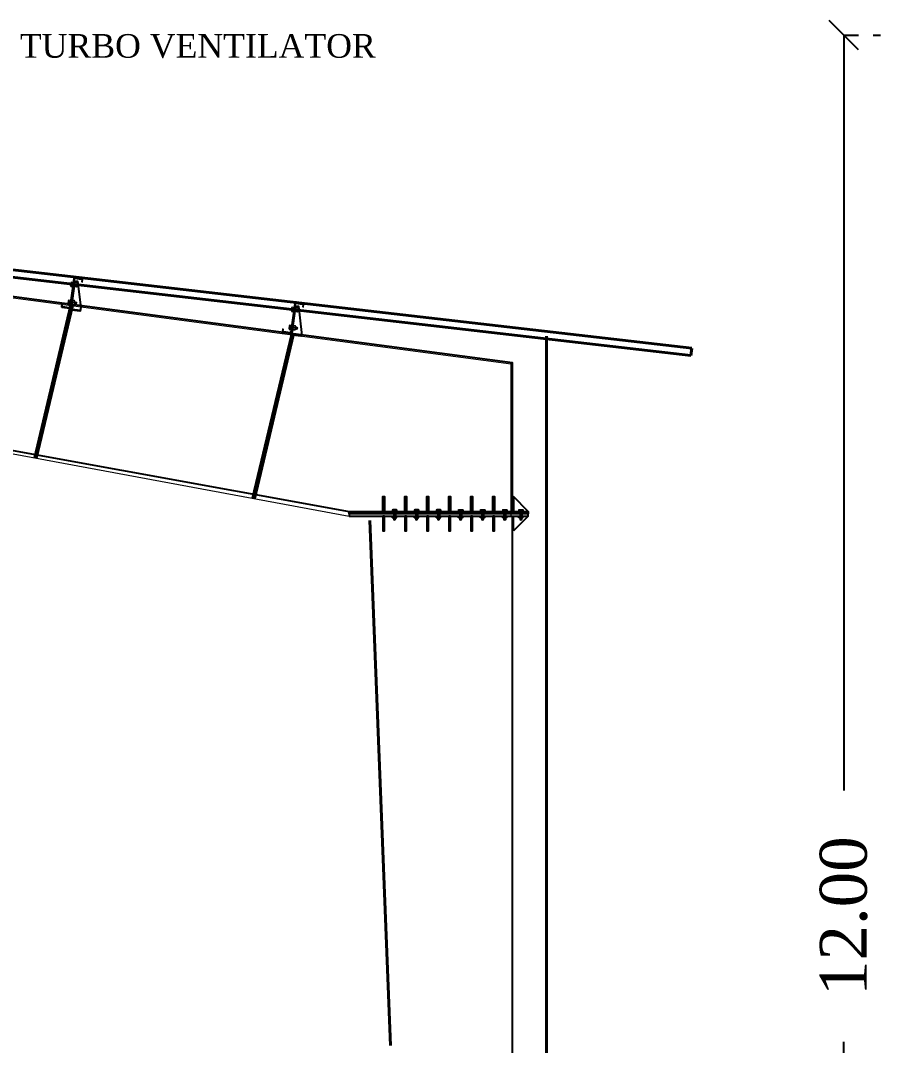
# Model space of a CAD drawing. Header units: metres. Extents: x 98347 to 98865, y -7394 to -7177.
# Drawn here: x 98605.01 to 98610.87, y -7303.93 to -7296.95 of the extents above; entities that cross this region are included whole.
import ezdxf

# ---------------------------------------------------------------- set-up
doc = ezdxf.new("R2010")
doc.units = ezdxf.units.M
doc.header["$LTSCALE"] = 0.5
doc.header["$MEASUREMENT"] = 0
doc.header["$PDMODE"] = 66
doc.linetypes.add('DASHDOT', pattern=[1, 0.5, -0.25, 0, -0.25])
doc.linetypes.add('DOT2', pattern=[0.125, 0, -0.125])
doc.layers.get('0').update_dxf_attribs({"color": 30, "lineweight": 40})
for name, color, linetype in [('BLK_1_HT_OF_BLDG', 5, 'Continuous'), ('JSC-15O-Gusset Plt', 4, 'Continuous'), ('JSC-1A-Thin', 254, 'Continuous'), ('JSC-G-Grid Line', 250, 'DASHDOT'), ('JSC-H-Dimension', 251, 'Continuous'), ('JSC-U-Steel', 21, 'Continuous'), ('OBJ', 5, 'Continuous')]:
    doc.layers.add(name, color=color, linetype=linetype)
doc.layers.add('JSC-4D-Bolt', color=240, linetype='Continuous', lineweight=18)
doc.layers.add('STEEL', color=7, linetype='Continuous', lineweight=9)
doc.styles.add('DIM', font='times.ttf')
doc.styles.get("Standard").update_dxf_attribs({"font": 'times.ttf'})
doc.dimstyles.new('Standard$0', dxfattribs={"dimtxt": 0.08, "dimasz": 0.05, "dimexe": 0.02, "dimexo": 0.05, "dimgap": 0.09, "dimtad": 0, "dimtih": 1, "dimtoh": 1, "dimzin": 0, "dimdsep": 46, "dimtxsty": 'Standard', "dimcen": 0.09, "dimclrd": 7, "dimclre": 7, "dimclrt": 7, "dimadec": 0, "dimazin": 0, "dimtfac": 1, "dimtofl": 0, "dimtmove": 0, "dimatfit": 3, "dimfxl": 0, "dimtolj": 1, "dimtzin": 0, "dimarcsym": 0})

# ---------------------------------------------------------------- blocks, each defined once
blk = doc.blocks.new('A$C1C5357C3')
at = {"layer": 'JSC-4D-Bolt', "linetype": 'Continuous', "lineweight": 9}
for p, q in [((0, 13.3), (0, 4)), ((0, 4), (32, 4)), ((0, 2), (32, 2)), ((4, 14.7), (28, 14.7)), ((8, 26.8), (9.3, 27.7)), ((8, 26.8), (22.7, 21.4)), ((9.3, 24.9), (8, 26.8)), ((8, 24), (9.3, 24.9)), ((8, 24), (22.7, 18.5)), ((9.3, 22.1), (8, 24)), ((8, 21.1), (9.3, 22.1)), ((8, 21.1), (22.7, 15.7)), ((9.3, 19.2), (8, 21.1)), ((8, 18.3), (9.3, 19.2)), ((8, 18.3), (17.8, 14.7)), ((9.3, 16.4), (8, 18.3)), ((8, 15.4), (9.3, 16.4)), ((8, 14.7), (8, 15.4)), ((8, 15.4), (10.1, 14.7)), ((8, -41.3), (8, 13.3)), ((9.3, 27.7), (16, 29.1)), ((9.3, 27.7), (24, 22.3)), ((9.3, 27.7), (22.7, 27.1)), ((9.3, 24.9), (24, 19.5)), ((9.3, 22.1), (24, 16.6)), ((9.3, 19.2), (21.6, 14.7)), ((9.3, 16.4), (13.9, 14.7)), ((13.8, 27.5), (22.7, 24.2)), ((22.7, 27.1), (16, 29.1)), ((18.2, 27.3), (24, 25.2)), ((24, 25.2), (22.7, 27.1)), ((22.7, 24.2), (24, 25.2)), ((24, 22.3), (22.7, 24.2)), ((22.7, 21.4), (24, 22.3)), ((24, 19.5), (22.7, 21.4)), ((22.7, 18.5), (24, 19.5)), ((24, 16.6), (22.7, 18.5)), ((22.7, 15.7), (24, 16.6)), ((23.4, 14.7), (22.7, 15.7)), ((24, -41.3), (24, 13.3)), ((32, 13.3), (32, 4)), ((0, -30), (32, -30)), ((0, -41.3), (0, -32)), ((0, -32), (32, -32)), ((4, -42.7), (28, -42.7)), ((32, -41.3), (32, -32))]:
    blk.add_line(p, q, dxfattribs=at)
for centre, radius, start, end in [((0, 3), 1, 90, 270), ((4, 8), 6.67, 53.12683, 126.86663), ((16, -10), 24.7, 71.07209, 108.92138), ((28, 8), 6.67, 53.12683, 126.86663), ((32, 3), 1, 270, 90), ((0, -31), 1, 90, 270), ((4, -36), 6.67, 233.12683, 306.86663), ((16, -18), 24.7, 251.07209, 288.92138), ((28, -36), 6.67, 233.12683, 306.86663), ((32, -31), 1, 270, 90)]:
    blk.add_arc(centre, radius, start, end, dxfattribs=at)
at = {"layer": 'JSC-G-Grid Line'}
blk.add_line((16, 29.1), (16, -42.7), dxfattribs=at)
blk = doc.blocks.new('A$C634C78A7')
at = {"layer": 'JSC-4D-Bolt', "linetype": 'Continuous', "lineweight": 9}
for p, q in [((-82.8, 84.9), (-82.8, 97.4)), ((-53.3, 91.1), (-82.8, 91.1)), ((-82.1, 99.5), (-76.7, 99.5)), ((-82.1, 95.3), (-61.5, 95.3)), ((-82.1, 87), (-61.5, 87)), ((-82.1, 82.8), (-76.7, 82.8)), ((-79.4, 91.1), (-67.1, 91.1)), ((-76.7, 82.8), (-76.7, 99.5)), ((-66.6, 91.1), (-76.5, 91.1)), ((-74.7, 82.8), (-74.7, 99.5)), ((-70.3, 82.8), (-70.3, 99.5)), ((-61.5, 99.5), (-68.3, 99.5)), ((-68.3, 82.8), (-68.3, 99.5)), ((-61.5, 82.8), (-68.3, 82.8)), ((-60.8, 84.9), (-60.8, 97.4)), ((-60.8, 95), (-60.3, 94.6)), ((-58.4, 87.7), (-60.8, 94.1)), ((-58.9, 87), (-60.8, 92.1)), ((-59.9, 87.7), (-60.8, 90.1)), ((-60.4, 87), (-60.8, 88.1)), ((-60.8, 87), (-60.4, 87)), ((-60.4, 87), (-59.9, 87.7)), ((-60.3, 94.6), (-59.8, 95.3)), ((-57.4, 87), (-60.3, 94.6)), ((-59.9, 87.7), (-58.9, 87)), ((-56.9, 87.7), (-59.8, 95.3)), ((-59.8, 95.3), (-58.8, 94.6)), ((-58.9, 87), (-58.4, 87.7)), ((-58.8, 94.6), (-58.3, 95.3)), ((-55.9, 87), (-58.8, 94.6)), ((-58.4, 87.7), (-57.4, 87)), ((-55.5, 87.7), (-58.3, 95.3)), ((-58.3, 95.3), (-57.3, 94.6)), ((-57.4, 87), (-56.9, 87.7)), ((-57.3, 94.6), (-56.8, 95.3)), ((-54.5, 87), (-57.3, 94.6)), ((-56.9, 87.7), (-55.9, 87)), ((-54, 87.7), (-56.8, 95.3)), ((-56.8, 95.3), (-55.8, 94.6)), ((-55.9, 87), (-55.5, 87.7)), ((-55.8, 94.6), (-55.3, 95.3)), ((-54.1, 90), (-55.8, 94.6)), ((-55.5, 87.7), (-54.5, 87)), ((-54.2, 92.3), (-55.3, 95.3)), ((-55.3, 95.3), (-54.3, 94.6)), ((-54.5, 87), (-54, 87.7)), ((-54, 87.7), (-54.3, 94.6)), ((-54.3, 94.6), (-53.3, 91.1)), ((-54, 87.7), (-53.3, 91.1)), ((-82.8, 19.9), (-82.8, 32.5)), ((-53.3, 26.2), (-82.8, 26.2)), ((-82.1, 34.5), (-76.7, 34.5)), ((-82.1, 30.4), (-61.5, 30.4)), ((-82.1, 22), (-61.5, 22)), ((-82.1, 17.8), (-76.7, 17.8)), ((-79.4, 26.2), (-67.1, 26.2)), ((-76.7, 17.8), (-76.7, 34.5)), ((-66.6, 26.2), (-76.5, 26.2)), ((-74.7, 17.8), (-74.7, 34.5)), ((-70.3, 17.8), (-70.3, 34.5)), ((-61.5, 34.5), (-68.3, 34.5)), ((-68.3, 17.8), (-68.3, 34.5)), ((-61.5, 17.8), (-68.3, 17.8)), ((-60.8, 19.9), (-60.8, 32.5)), ((-60.8, 30), (-60.3, 29.7)), ((-58.4, 22.7), (-60.8, 29.1)), ((-58.9, 22), (-60.8, 27.1)), ((-59.9, 22.7), (-60.8, 25.1)), ((-60.4, 22), (-60.8, 23.1)), ((-60.8, 22), (-60.4, 22)), ((-60.4, 22), (-59.9, 22.7)), ((-60.3, 29.7), (-59.8, 30.4)), ((-57.4, 22), (-60.3, 29.7)), ((-59.9, 22.7), (-58.9, 22)), ((-56.9, 22.7), (-59.8, 30.4)), ((-59.8, 30.4), (-58.8, 29.7)), ((-58.9, 22), (-58.4, 22.7)), ((-58.8, 29.7), (-58.3, 30.4)), ((-55.9, 22), (-58.8, 29.7)), ((-58.4, 22.7), (-57.4, 22)), ((-55.5, 22.7), (-58.3, 30.4)), ((-58.3, 30.4), (-57.3, 29.7)), ((-57.4, 22), (-56.9, 22.7)), ((-57.3, 29.7), (-56.8, 30.4)), ((-54.5, 22), (-57.3, 29.7)), ((-56.9, 22.7), (-55.9, 22)), ((-54, 22.7), (-56.8, 30.4)), ((-56.8, 30.4), (-55.8, 29.7)), ((-55.9, 22), (-55.5, 22.7)), ((-55.8, 29.7), (-55.3, 30.4)), ((-54.1, 25), (-55.8, 29.7)), ((-55.5, 22.7), (-54.5, 22)), ((-54.2, 27.4), (-55.3, 30.4)), ((-55.3, 30.4), (-54.3, 29.7)), ((-54.5, 22), (-54, 22.7)), ((-54, 22.7), (-54.3, 29.7)), ((-54.3, 29.7), (-53.3, 26.2)), ((-54, 22.7), (-53.3, 26.2))]:
    blk.add_line(p, q, dxfattribs=at)
for centre, radius, start, end in [((-79.3, 97.4), 3.48, 143.1298, 216.8696), ((-69.9, 91.1), 12.9, 161.0751, 198.9244), ((-79.3, 84.9), 3.48, 143.1298, 216.8696), ((-75.7, 99.5), 1, 0, 180), ((-75.7, 82.8), 1, 180, 0), ((-69.3, 99.5), 1, 0, 180), ((-69.3, 82.8), 1, 180, 0), ((-64.3, 97.4), 3.48, 323.1298, 36.8696), ((-73.7, 91.1), 12.9, 341.0751, 18.9244), ((-64.3, 84.9), 3.48, 323.1298, 36.8696), ((-79.3, 32.5), 3.48, 143.1298, 216.8696), ((-69.9, 26.2), 12.9, 161.0751, 198.9244), ((-79.3, 19.9), 3.48, 143.1298, 216.8696), ((-75.7, 34.5), 1, 0, 180), ((-75.7, 17.8), 1, 180, 0), ((-69.3, 34.5), 1, 0, 180), ((-69.3, 17.8), 1, 180, 0), ((-64.3, 32.5), 3.48, 323.1298, 36.8696), ((-73.7, 26.2), 12.9, 341.0751, 18.9244), ((-64.3, 19.9), 3.48, 323.1298, 36.8696)]:
    blk.add_arc(centre, radius, start, end, dxfattribs=at)
at = {"layer": 'JSC-G-Grid Line'}
blk.add_line((-73.4, 121.1), (-73.4, -5.8), dxfattribs=at)
at = {"layer": 'JSC-U-Steel'}
for points in [[(-44.6, 105), (-43.3, 105), (-43.3, 112.8, 0.414214), (-45.9, 115.4), (-72.1, 115.4, 0.414214), (-74.7, 112.8), (-74.7, 9.1, -0.414214), (-77.4, 6.5), (-100.9, 6.5, -0.414214), (-103.5, 9.1), (-103.5, 15.6), (-104.8, 15.6), (-104.8, 7.8, 0.414214), (-102.2, 5.1), (-76, 5.1, 0.414214), (-73.4, 7.8), (-73.4, 111.5, -0.414214), (-70.8, 114.1), (-47.3, 114.1, -0.414214), (-44.6, 111.5), (-44.6, 105)], [(-70.3, 104.8), (-70.3, 5.8, 0.414214), (-67.6, 3.1), (-36.7, 3.1)]]:
    blk.add_lwpolyline(points, format="xyb", dxfattribs=at)
blk.add_lwpolyline([(-36.7, 13.1), (-36.7, 0), (-67.6, 0, -0.414214), (-73.4, 5.8), (-73.4, 104.8), (-60.3, 104.8)], format="xyb", close=True, dxfattribs=at)
blk = doc.blocks.new('_Oblique')
at = {"color": 0, "linetype": 'ByBlock', "lineweight": -2}
blk.add_line((-0.5, -0.5), (0.5, 0.5), dxfattribs=at)
blk = doc.blocks.new('*D77')
at = {"layer": 'BLK_1_HT_OF_BLDG', "color": 5, "linetype": 'DOT2', "lineweight": -2}
for p, q in [((98610.6234, -7297.0501), (98610.8734, -7297.0501)), ((98610.6234, -7309.0501), (98610.8734, -7309.0501))]:
    blk.add_line(p, q, dxfattribs=at)
at = {"layer": 'BLK_1_HT_OF_BLDG', "color": 5, "lineweight": -2}
for p, q in [((98610.6234, -7297.0501), (98610.6234, -7302.1946)), ((98610.6234, -7309.0501), (98610.6234, -7303.9055))]:
    blk.add_line(p, q, dxfattribs=at)
at = {"layer": 'Defpoints', "color": 0}
for p in [(98607.3753, -7297.0501), (98607.3753, -7309.0501), (98610.6234, -7309.0501)]:
    blk.add_point(p, dxfattribs=at)
at = {"layer": 'BLK_1_HT_OF_BLDG', "color": 5, "lineweight": -2, "xscale": 0.2, "yscale": 0.2, "zscale": 0.2}
for p, rotation in [((98610.6234, -7297.0501), 90), ((98610.6234, -7309.0501), 270)]:
    blk.add_blockref('_Oblique', p, dxfattribs=dict(at, rotation=rotation))
at = {"layer": 'BLK_1_HT_OF_BLDG', "insert": (98610.6234, -7303.0501), "char_height": 0.32, "attachment_point": 5, "rotation": 90, "style": 'DIM'}
blk.add_mtext('\\A1;12.00', dxfattribs=at)

msp = doc.modelspace()

# ---------------------------------------------------------------- linework, layer by layer
for p, q in [((98605.3577, -7298.8906), (98605.1116, -7299.9284)), ((98605.3676, -7298.8919), (98605.1214, -7299.9302)), ((98606.8622, -7299.0903), (98606.5981, -7300.2039)), ((98606.8719, -7299.0926), (98606.608, -7300.2057)), ((98608.5972, -7299.1005), (98608.5972, -7309.0501)), ((98609.5884, -7299.1822), (98609.5818, -7299.2318))]:
    msp.add_line(p, q)
for points in [[(98572.606, -7299.1822), (98591.0972, -7297.0501), (98609.5884, -7299.1822)], [(98572.6126, -7299.2318), (98591.0972, -7297.1005), (98609.5818, -7299.2318)]]:
    msp.add_lwpolyline(points)
at = {"layer": 'JSC-15O-Gusset Plt', "elevation": 0.0003}
for points in [[(98607.2524, -7300.2931), (98608.4738, -7300.293), (98608.4738, -7300.309), (98607.2524, -7300.3091)], [(98607.2524, -7300.3251), (98608.4738, -7300.325), (98608.4738, -7300.309), (98607.2524, -7300.3091)]]:
    msp.add_lwpolyline(points, close=True, dxfattribs=at)
at = {"layer": 'JSC-1A-Thin'}
msp.add_line((98608.3672, -7308.0501), (98608.367, -7300.3251), dxfattribs=at)
for points, elevation in [([(98607.4941, -7300.2931), (98607.4821, -7300.2931), (98607.4821, -7300.1931), (98607.4941, -7300.1931)], 0.0003), ([(98607.6441, -7300.2931), (98607.6321, -7300.2931), (98607.6321, -7300.1931), (98607.6441, -7300.1931)], 0.0003), ([(98607.7941, -7300.2931), (98607.7821, -7300.2931), (98607.7821, -7300.1931), (98607.7941, -7300.1931)], 0.0003), ([(98607.9441, -7300.2931), (98607.9321, -7300.2931), (98607.932, -7300.1931), (98607.944, -7300.1931)], 0.0003), ([(98608.094, -7300.2931), (98608.082, -7300.2931), (98608.082, -7300.1931), (98608.094, -7300.1931)], 0.0003), ([(98608.2438, -7300.2931), (98608.2318, -7300.2931), (98608.2318, -7300.1931), (98608.2438, -7300.1931)], 0.0011), ([(98607.4941, -7300.3251), (98607.4821, -7300.3251), (98607.4821, -7300.4251), (98607.4941, -7300.4251)], 0.0003), ([(98607.6441, -7300.3251), (98607.6321, -7300.3251), (98607.6321, -7300.4251), (98607.6441, -7300.4251)], 0.0003), ([(98607.7941, -7300.3251), (98607.7821, -7300.3251), (98607.7821, -7300.4251), (98607.7941, -7300.4251)], 0.0003), ([(98607.9441, -7300.3251), (98607.9321, -7300.3251), (98607.9321, -7300.4251), (98607.9441, -7300.4251)], 0.0003), ([(98608.094, -7300.3251), (98608.082, -7300.3251), (98608.0821, -7300.4251), (98608.0941, -7300.4251)], 0.0003), ([(98608.2438, -7300.3251), (98608.2318, -7300.3251), (98608.2318, -7300.4251), (98608.2438, -7300.4251)], 0.0011)]:
    msp.add_lwpolyline(points, close=True, dxfattribs=dict(at, elevation=elevation))
for points, elevation in [([(98608.3737, -7300.1929), (98608.3738, -7300.2931), (98608.4737, -7300.293), (98608.3737, -7300.1929)], 0.0003), ([(98608.3738, -7300.4252), (98608.3738, -7300.3251), (98608.4738, -7300.325), (98608.3738, -7300.4252)], 0.0003), ([(98607.5387, -7303.931), (98607.399, -7300.356)], 0)]:
    msp.add_lwpolyline(points, dxfattribs=dict(at, elevation=elevation))
at = {"layer": 'JSC-U-Steel'}
msp.add_lwpolyline([(98608.367, -7300.2931), (98608.367, -7299.2817), (98596.4643, -7297.7053), (98596.3933, -7298.3228), (98607.2524, -7300.2931), (98607.2524, -7300.2931), (98608.367, -7300.2931)], dxfattribs=at)
at = {"layer": 'JSC-U-Steel', "elevation": 0}
msp.add_lwpolyline([(98607.5327, -7303.9311), (98607.393, -7300.3562)], dxfattribs=at)
at = {"layer": 'STEEL'}
msp.add_lwpolyline([(98608.357, -7300.3251), (98608.357, -7299.2918), (98596.4636, -7297.7153), (98596.3939, -7298.3128), (98607.2524, -7300.3251), (98607.2524, -7300.3251), (98608.357, -7300.3251), (98608.357, -7299.2918)], dxfattribs=at)

# ---------------------------------------------------------------- block references
at = {"layer": 'JSC-4D-Bolt', "rotation": 180.0040057117177}
for p, xscale, yscale, zscale in [((98607.5791, -7300.3231, 0.0003), 0.0009999999917337, 0.0009999999917337, 0.0009999999917337), ((98607.7291, -7300.3231, 0.0003), 0.0009999999917337, 0.0009999999917337, 0.0009999999917337), ((98607.8791, -7300.3231, 0.0003), 0.0009999999917337, 0.0009999999917337, 0.0009999999917337), ((98607.9971, -7300.3231, 0.0003), -0.0009999999917337, 0.0009999999965657, 0.0009999999999782), ((98608.147, -7300.3231, 0.0003), -0.0009999999917337, 0.0009999999965657, 0.0009999999999782), ((98608.297, -7300.3231, 0.0003), -0.0009999999917337, 0.0009999999965657, 0.0009999999999782), ((98608.4078, -7300.323, 0.0003), -0.0009999999917337, 0.0009999999965657, 0.0009999999999782)]:
    msp.add_blockref('A$C1C5357C3', p, dxfattribs=dict(at, xscale=xscale, yscale=yscale, zscale=zscale))
at = {"layer": 'JSC-H-Dimension', "xscale": 0.0019089623189899, "yscale": 0.0019089623189899, "zscale": 0.0019089623189899, "rotation": 352.4000764898518}
for p in [(98605.4907, -7298.939), (98606.9954, -7299.1093)]:
    msp.add_blockref('A$C634C78A7', p, dxfattribs=at)

# ---------------------------------------------------------------- texts
at = {"layer": 'OBJ', "color": 1, "lineweight": 30}
msp.add_text('TURBO VENTILATOR', height=0.161, dxfattribs=at).set_placement((98605.0102, -7297.2035))

# ---------------------------------------------------------------- dimensions: what is measured, and where the dimension line sits
at = {"layer": 'BLK_1_HT_OF_BLDG', "color": 5}
dim = msp.add_linear_dim(base=(98610.6234, -7309.0501), p1=(98607.3753, -7297.0501), p2=(98607.3753, -7309.0501), angle=90, dimstyle='Standard$0', override={"dimscale": 4, "dimexe": 0.0625, "dimtih": 0, "dimtoh": 0, "dimpost": '\\X', "dimtxsty": 'DIM', "dimblk": 'Oblique', "dimcen": 0.15625, "dimclrd": 5, "dimclre": 5, "dimclrt": 256, "dimtix": 1, "dimfxl": 0, "dimfxlon": 1, "dimarcsym": 1}, dxfattribs=at)
dim.commit()
dim.dimension.update_dxf_attribs({"geometry": '*D77', "text_midpoint": (98610.6234, -7303.0501)})

doc.saveas('drawing.dxf')
